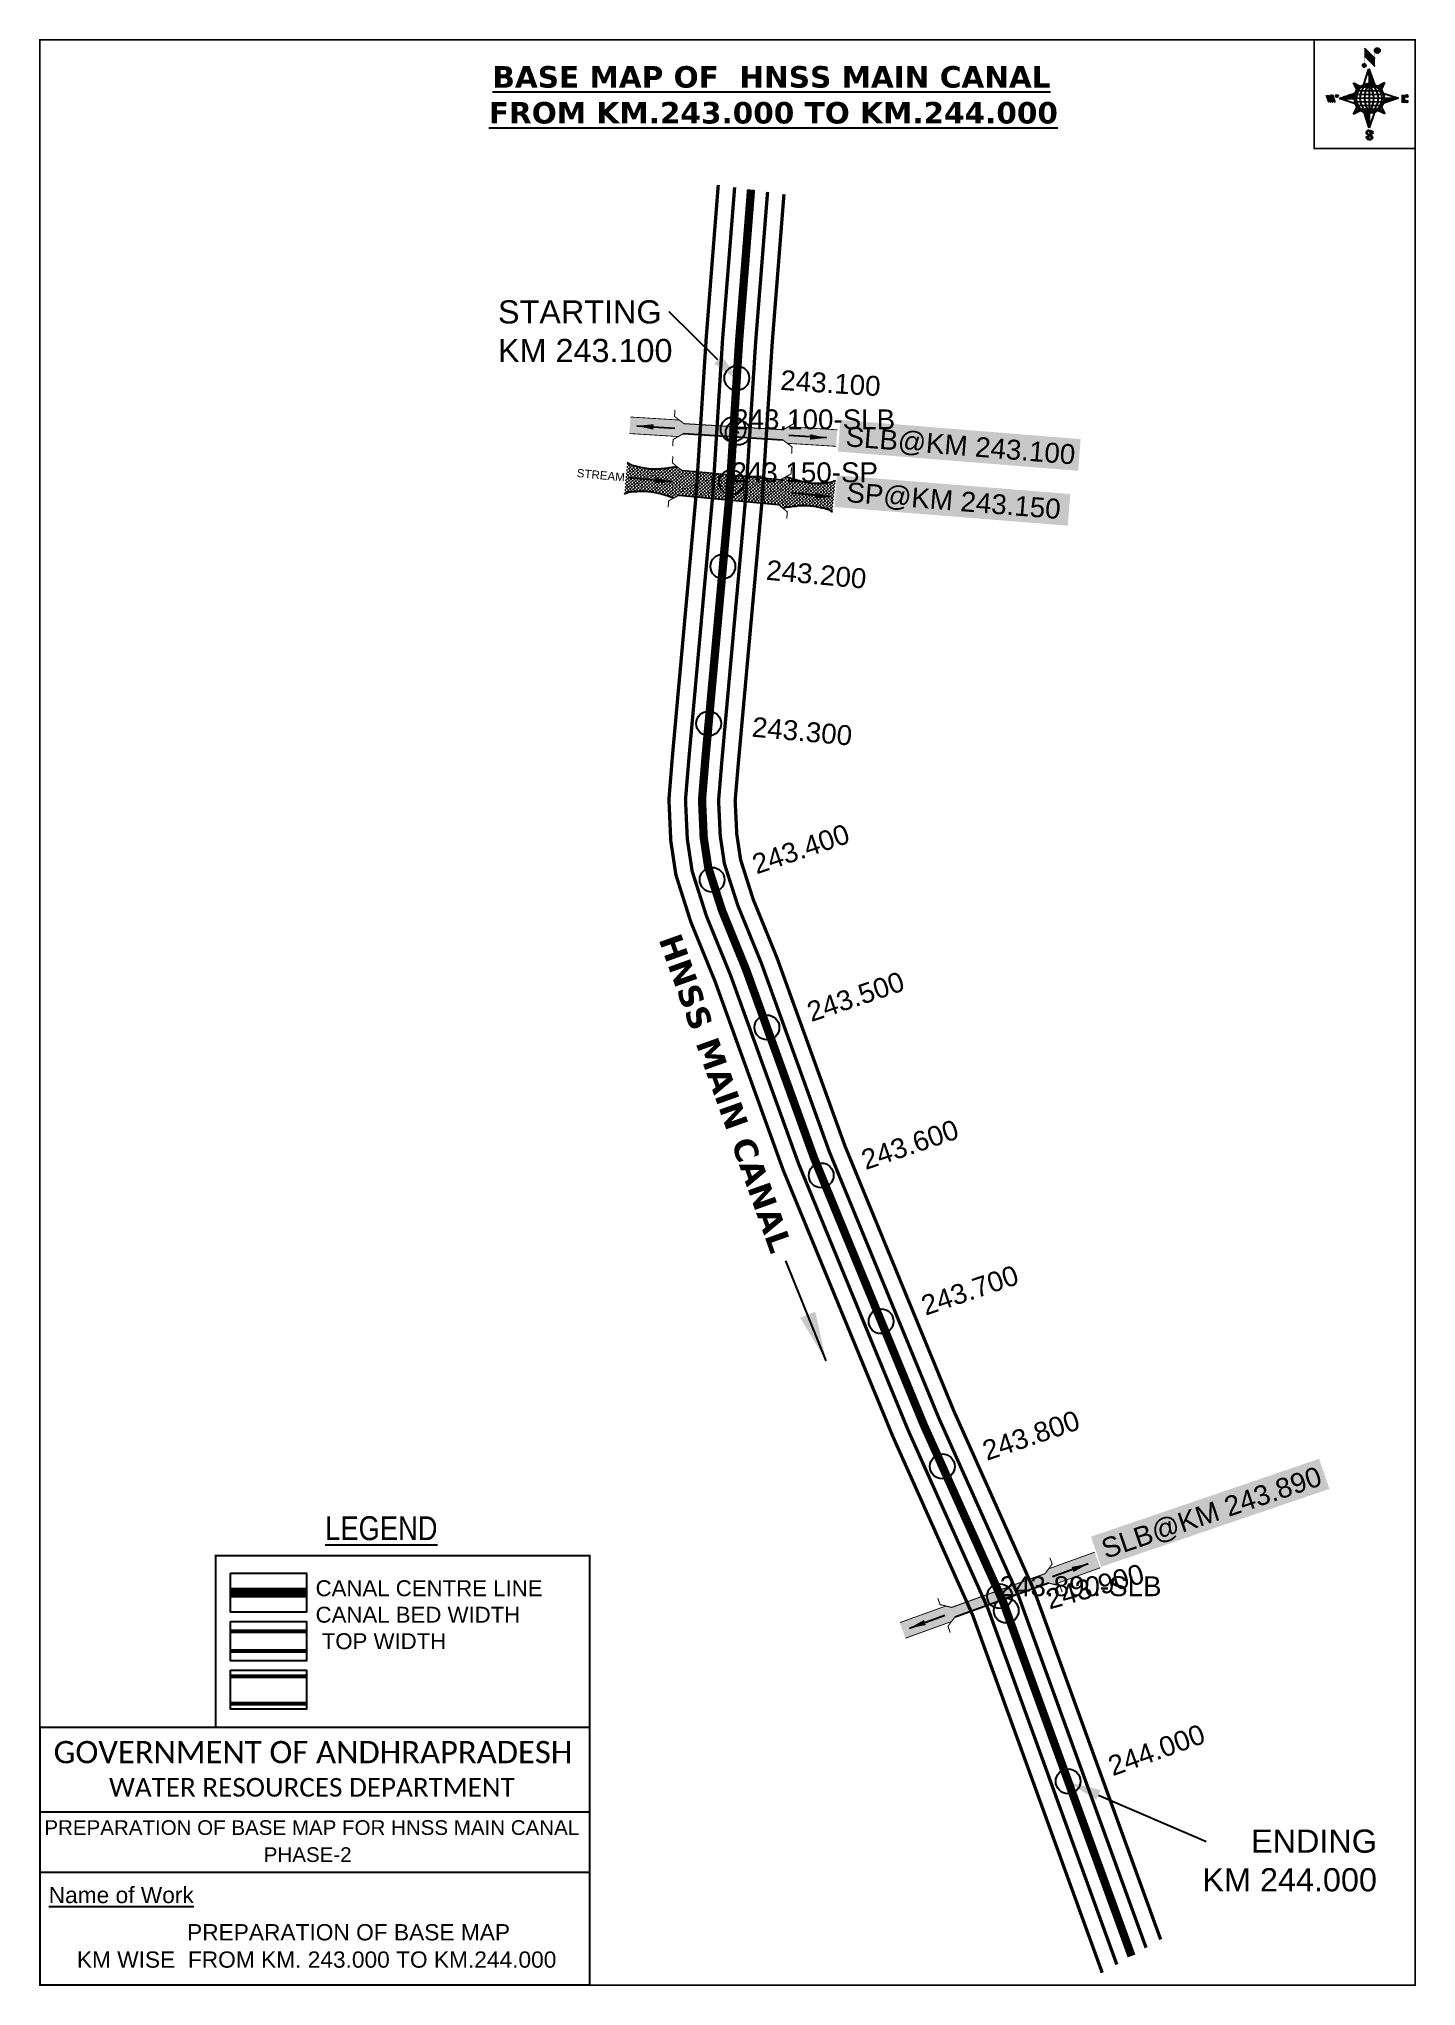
# Model space of a CAD drawing. Header units: inches. Extents: x 758665 to 759497, y 1620272 to 1621449.
import ezdxf
from ezdxf import colors
from ezdxf.entities.mleader import LeaderData, LeaderLine
from ezdxf.enums import TextEntityAlignment as Align
from ezdxf.math import Vec2, Vec3

# ---------------------------------------------------------------- set-up
doc = ezdxf.new("R2010")
doc.units = ezdxf.units.IN
doc.header["$LTSCALE"] = 15
doc.header["$MEASUREMENT"] = 0
doc.header["$PDMODE"] = 32
doc.header["$PDSIZE"] = 15
doc.linetypes.add('ACAD_ISO02W100', pattern=[15, 12, -3])
doc.linetypes.add('HIDDEN2', pattern=[0.1875, 0.125, -0.0625])
for name, color, linetype in [('AQUADUCT', 1, 'Continuous'), ('bord', 1, 'Continuous'), ('CANAL1', 7, 'Continuous'), ('CSMark', 72, 'Continuous'), ('DCBMS', 232, 'Continuous'), ('PAGE', 7, 'Continuous'), ('STRUCTURE', 5, 'Continuous'), ('TEXT', 6, 'Continuous')]:
    doc.layers.add(name, color=color, linetype=linetype)
doc.styles.add('ARIALN', font='ARIALN.TTF')
doc.styles.get("Standard").update_dxf_attribs({"font": 'arial.ttf'})
doc.dimstyles.get("Standard").update_dxf_attribs({"dimtxt": 20, "dimasz": 0.18, "dimexe": 0.18, "dimexo": 0.0625, "dimgap": 0.09, "dimtad": 0, "dimtih": 1, "dimtoh": 1, "dimdec": 4, "dimzin": 0, "dimdsep": 46, "dimtxsty": 'Standard', "dimcen": 0.09, "dimadec": 0, "dimazin": 0, "dimtfac": 1, "dimtdec": 4, "dimtofl": 0, "dimtmove": 0, "dimatfit": 3, "dimfxl": 1, "dimtolj": 1, "dimtzin": 0, "dimarcsym": 0})
pattern_1 = [(267.297113149, (-8720374.938, 50637915.138), (10.5367255337, -0.497431438), [])]
pattern_2 = [(357.297113149, (-8720374.938, 50637915.138), (0.497431438, 10.5367255337), [])]

# ---------------------------------------------------------------- blocks, each defined once
blk = doc.blocks.new('*X26')
at = {"color": 0, "linetype": 'Continuous'}
for p, q in [((6321.6, 240.5), (6322.3, 241.2)), ((6321.6, 240.3), (6322.3, 241)), ((6321.6, 240.1), (6322.3, 240.8)), ((6321.6, 239.9), (6322.4, 240.7)), ((6321.6, 239.8), (6322.4, 240.6)), ((6321.6, 239.6), (6322.5, 240.5)), ((6321.6, 239.4), (6322.5, 240.3)), ((6321.6, 239.2), (6322.6, 240.2)), ((6321.7, 239.1), (6322.6, 240.1)), ((6321.8, 240.8), (6322.4, 241.4)), ((6321.8, 239), (6322.7, 240)), ((6321.8, 239), (6322.8, 239.9)), ((6321.9, 238.9), (6322.9, 239.8)), ((6322, 238.8), (6323, 239.7)), ((6322.1, 241.3), (6322.4, 241.6)), ((6322.1, 238.7), (6323.1, 239.6)), ((6322.2, 238.6), (6323.1, 239.6)), ((6322.3, 238.5), (6323.2, 239.5)), ((6322.4, 238.5), (6323.3, 239.4)), ((6322.5, 238.4), (6323.4, 239.3)), ((6322.7, 238.4), (6323.6, 239.3)), ((6322.8, 238.3), (6323.7, 239.2)), ((6322.9, 238.3), (6323.8, 239.1)), ((6323.1, 238.2), (6323.9, 239.1)), ((6323.2, 238.2), (6324, 239)), ((6323.3, 238.2), (6324.2, 239)), ((6323.5, 238.1), (6324.3, 238.9)), ((6323.7, 238.1), (6324.4, 238.9)), ((6323.8, 238.1), (6324.6, 238.8)), ((6324.1, 238.2), (6324.7, 238.8)), ((6324.3, 238.3), (6324.9, 238.8)), ((6324.6, 238.3), (6325.1, 238.8)), ((6324.8, 238.4), (6325.2, 238.8)), ((6325.1, 238.5), (6325.4, 238.8)), ((6325.4, 238.6), (6325.6, 238.8))]:
    blk.add_line(p, q, dxfattribs=at)
blk = doc.blocks.new('*X25')
at = {"color": 0, "linetype": 'Continuous'}
for p, q in [((6324.4, 240.3), (6324.5, 240.4)), ((6324.6, 240.3), (6324.8, 240.5)), ((6324.7, 240.2), (6325, 240.5)), ((6324.8, 240.2), (6325.2, 240.6)), ((6325, 240.1), (6325.5, 240.6)), ((6325.1, 240.1), (6325.6, 240.6)), ((6325.2, 240), (6325.8, 240.6)), ((6325.3, 240), (6326, 240.6)), ((6325.4, 239.9), (6326.1, 240.6)), ((6325.5, 239.8), (6326.2, 240.5)), ((6325.6, 239.8), (6326.3, 240.5)), ((6325.7, 239.7), (6326.5, 240.4)), ((6325.9, 239.6), (6326.6, 240.3)), ((6326, 239.5), (6326.7, 240.3)), ((6326, 239.4), (6326.8, 240.2)), ((6326.1, 239.3), (6327, 240.2)), ((6326.2, 239.3), (6327.1, 240.1)), ((6326.3, 239.2), (6327.1, 240)), ((6326.4, 239.1), (6327.2, 239.9)), ((6326.5, 239), (6327.3, 239.8)), ((6326.5, 238.9), (6327.4, 239.7)), ((6326.6, 238.8), (6327.5, 239.6)), ((6326.7, 238.7), (6327.5, 239.5)), ((6326.8, 238.6), (6327.6, 239.4)), ((6326.8, 238.5), (6327.7, 239.3)), ((6326.8, 236.5), (6327.4, 237)), ((6326.9, 238.3), (6327.8, 239.2)), ((6326.9, 238.2), (6327.9, 239.1)), ((6326.9, 236.8), (6327.6, 237.4)), ((6327, 238.1), (6327.8, 239)), ((6327, 237.9), (6327.8, 238.8)), ((6327, 237.8), (6327.8, 238.6)), ((6327, 237.6), (6327.8, 238.4)), ((6327, 237.4), (6327.8, 238.2)), ((6327, 237.3), (6327.8, 238)), ((6327, 237.1), (6327.8, 237.9))]:
    blk.add_line(p, q, dxfattribs=at)
blk = doc.blocks.new('H')
at = {"layer": 'bord', "extrusion": (0.000427885, 0.004792, 0.999988)}
h = blk.add_hatch(dxfattribs=at)
h.set_pattern_fill('LINE', color=8, scale=84.387686, angle=-2.7029, style=0)
h.set_pattern_definition(pattern_2)
h.paths.add_polyline_path([(-492, 786, -0.090992), (-448, 775), (-486, 912)])
h = blk.add_hatch(dxfattribs=at)
h.set_pattern_fill('LINE', color=8, scale=84.387686, angle=-92.7029, style=0)
h.set_pattern_definition(pattern_1)
h.paths.add_polyline_path([(-625, 665, -0.090992), (-615, 710), (-751, 671)])
h = blk.add_hatch(dxfattribs=at)
h.set_pattern_fill('LINE', color=8, scale=84.387686, angle=-2.7029, style=0)
h.set_pattern_definition(pattern_2)
h.paths.add_polyline_path([(-504, 533, -0.090992), (-549, 543), (-510, 406)])
h = blk.add_hatch(dxfattribs=at)
h.set_pattern_fill('LINE', color=8, scale=84.387686, angle=-92.7029, style=0)
h.set_pattern_definition(pattern_1)
h.paths.add_polyline_path([(-246, 647), (-372, 653, -0.090992), (-382, 609)])
for p, q in [((-519, 1020, -1217), (-435, 927, -1216)), ((-516, 1087, -1217), (-432, 994, -1217)), ((-538, 774, -1216), (-487, 906, -1216)), ((-487, 906, -1216), (-493, 780, -1216)), ((-487, 906, -1216), (-448, 769, -1216)), ((-865, 701, -1215), (-847, 638, -1215)), ((-847, 700, -1215), (-829, 637, -1215)), ((-829, 699, -1215), (-811, 636, -1215)), ((-829, 699, -1215), (-811, 698, -1215)), ((-811, 698, -1215), (-794, 635, -1215)), ((-752, 665, -1215), (-615, 704, -1215)), ((-627, 794, -1216), (-567, 760, -1216)), ((-627, 794, -1216), (-584, 747, -1215)), ((-599, 731, -1215), (-627, 794, -1216)), ((-421, 753, -1216), (-359, 781, -1216)), ((-359, 781, -1216), (-405, 739, -1216)), ((-359, 781, -1216), (-392, 721, -1215)), ((-379, 693, -1215), (-246, 641, -1215)), ((-213, 669, -1215), (-217, 601, -1215)), ((-752, 665, -1215), (-625, 659, -1215)), ((-619, 614, -1215), (-752, 665, -1215)), ((-639, 526, -1214), (-606, 585, -1215)), ((-639, 526, -1214), (-593, 568, -1215)), ((-577, 553, -1215), (-639, 526, -1214)), ((-511, 400, -1214), (-549, 537, -1214)), ((-460, 533, -1215), (-511, 400, -1214)), ((-505, 527, -1214), (-511, 400, -1214)), ((-371, 513, -1214), (-431, 546, -1215)), ((-371, 513, -1214), (-414, 560, -1215)), ((-399, 576, -1215), (-371, 513, -1214)), ((-246, 641, -1215), (-383, 603, -1215)), ((-373, 647, -1215), (-246, 641, -1215)), ((-197, 600, -1215), (-194, 668, -1215))]:
    blk.add_line(p, q, dxfattribs=at)
at = {"layer": 'bord', "color": 8, "linetype": 'ByBlock', "extrusion": (0.000427885, 0.004792, 0.999988)}
for p, q in [((-375, 679, -1215), (-620, 691, -1215)), ((-386, 711, -1215), (-605, 722, -1215)), ((-411, 744, -1216), (-578, 752, -1216)), ((-493, 780, -1216), (-505, 527, -1214)), ((-373, 647, -1215), (-625, 659, -1215)), ((-378, 616, -1215), (-623, 628, -1215)), ((-392, 585, -1215), (-611, 595, -1215)), ((-420, 555, -1215), (-587, 562, -1215))]:
    blk.add_line(p, q, dxfattribs=at)
at = {"layer": 'bord', "extrusion": (0.000427885, 0.004792, 0.999988), "elevation": -1212}
for points, const_width in [([(-522, 960), (-516, 1093)], 1.61), ([(-434, 933), (-428, 1066)], 1.61), ([(-870, 707), (-846, 706)], 0.642), ([(-829, 643), (-821, 678)], 0.642), ([(-793, 641), (-782, 694)], 0.642), ([(-223, 676), (-174, 673)], 0.706), ([(-829, 643), (-855, 644)], 0.642), ([(-811, 642), (-784, 641)], 0.642), ([(-177, 605), (-226, 607)], 0.706), ([(-195, 645), (-185, 644)], 0.706)]:
    blk.add_lwpolyline(points, dxfattribs=dict(at, const_width=const_width))
for points, const_width in [([(-414, 1073, 1), (-398, 1058, 1)], 22.3), ([(-530, 950, 1), (-520, 939, 1)], 14.8), ([(-776, 697, 1), (-769, 690, 1)], 8.9), ([(-180, 618, 1), (-173, 611, 1)], 9.79), ([(-178, 667, 1), (-171, 660, 1)], 9.79), ([(-490, 362, 1), (-498, 369, 1)], 11.1), ([(-525, 322, 1), (-533, 329, 1)], 11.1)]:
    blk.add_lwpolyline(points, format="xyb", close=True, dxfattribs=dict(at, const_width=const_width))
for points in [[(-537, 317), (-531, 310), (-520, 307), (-505, 307), (-494, 310), (-486, 318), (-487, 326), (-491, 333), (-494, 336), (-503, 341), (-522, 347), (-530, 352), (-534, 355), (-537, 363), (-537, 373), (-530, 381), (-520, 384), (-504, 384), (-493, 380), (-487, 373)], [(-522, 348), (-526, 354), (-528, 361), (-528, 371), (-526, 375), (-521, 381), (-515, 384)], [(-505, 307), (-499, 312), (-497, 319), (-497, 327), (-501, 335), (-509, 343)]]:
    blk.add_lwpolyline(points, dxfattribs=at)
at = {"layer": 'bord', "extrusion": (0.000427885, 0.004792, 0.999988)}
for centre, radius in [((-406, 1065, -1212), 22.3), ((-525, 944, -1212), 14.8), ((-773, 694, -1212), 8.9), ((-498, 659, -1212), 127), ((-177, 615, -1212), 9.79), ((-174, 663, -1212), 9.79), ((-494, 365, -1212), 11.1), ((-529, 325, -1212), 11.1)]:
    blk.add_circle(centre, radius, dxfattribs=at)
at = {"layer": 'bord', "color": 8, "linetype": 'ByBlock', "extrusion": (0.000427885, 0.004792, 0.999988)}
for centre, radius, start, end in [((-482, 658, -1212), 128, 94.9254, 259.6691), ((-437, 656, -1212), 141, 113.2864, 241.308), ((-316, 651, -1212), 222, 142.5892, 212.0053), ((-560, 662, -1212), 141, 293.2864, 61.308), ((-681, 668, -1212), 222, 322.5892, 32.0053), ((-515, 660, -1212), 128, 274.9254, 79.6691)]:
    blk.add_arc(centre, radius, start, end, dxfattribs=at)
at = {"layer": 'bord', "extrusion": (0.000427885, 0.004792, 0.999988)}
for points in [[(-516, 1093, -1212), (-431, 1000, -1212), (-519, 1026, -1212), (-434, 933, -1212)], [(-864, 707, -1212), (-846, 706, -1212), (-846, 644, -1212), (-829, 643, -1212)], [(-829, 705, -1212), (-811, 704, -1212), (-811, 642, -1212), (-793, 641, -1212)], [(-193, 674, -1212), (-197, 606, -1212), (-213, 675, -1212), (-216, 607, -1212)]]:
    blk.add_solid(points, dxfattribs=at)
at = {"layer": 'bord', "extrusion": (0.000427885, 0.004792, 0.999988), "xscale": 7.977342409717546, "yscale": 7.977342408231451, "zscale": 7.977342408476333, "rotation": 138.0840426661453}
for name, p in [('*X25', (38301, -31929, -1212)), ('*X26', (38314, -31951, -1212))]:
    blk.add_blockref(name, p, dxfattribs=at)
blk = doc.blocks.new('SLB')
at = {"layer": 'STRUCTURE'}
h = blk.add_hatch(dxfattribs=at)
h.set_pattern_fill('DOTS', color=6, scale=20, angle=320.3722, style=0)
h.set_pattern_definition([(320.372247934, (-159.4327, -72.9564), (1.2786241598, 0.5641323054), [0, -1.25])])
h.paths.add_polyline_path([(769699.5, 1706871.1), (769699.5, 1706861.1), (769729.1, 1706861.1), (769732.1, 1706863.1), (769792.1, 1706863.1), (769795.1, 1706861.1), (769824.7, 1706861.1), (769824.7, 1706871.1), (769795.1, 1706871.1), (769792.1, 1706869.1), (769732.1, 1706869.1), (769729.1, 1706871.1)])
at = {"layer": 'STRUCTURE', "color": 6, "linetype": 'ACAD_ISO02W100', "ltscale": 0.5, "const_width": 0.5}
for points in [[(769699.5, 1706871.1), (769729.1, 1706871.1)], [(769795.1, 1706871.1), (769824.7, 1706871.1)], [(769699.5, 1706861.1), (769729.1, 1706861.1)], [(769795.1, 1706861.1), (769824.7, 1706861.1)]]:
    blk.add_lwpolyline(points, dxfattribs=at)
at = {"layer": 'STRUCTURE', "color": 6, "const_width": 0.628}
for points in [[(769726.1, 1706877.1), (769726.1, 1706873.1), (769732.1, 1706869.1), (769792.1, 1706869.1), (769798.1, 1706873.1), (769798.1, 1706877.1)], [(769726.1, 1706855.1), (769726.1, 1706859.1), (769732.1, 1706863.1), (769792.1, 1706863.1), (769798.1, 1706859.1), (769798.1, 1706855.1)]]:
    blk.add_lwpolyline(points, dxfattribs=at)
at = {"layer": 'STRUCTURE', "color": 6}
blk.add_lwpolyline([(769732.1, 1706863.1), (769792.1, 1706863.1)], dxfattribs=at)
blk.add_lwpolyline([(769732.1, 1706863.1), (769792.1, 1706863.1)], dxfattribs=at)
at = {"layer": 'STRUCTURE', "color": 0}
blk.add_circle((769762.1, 1706866.1), 1.24, dxfattribs=at)
for points in [[(769703.8, 1706866), (769726.7, 1706866)], [(769818.6, 1706865.8), (769795.7, 1706865.8)]]:
    blk.add_leader(points, dimstyle='Standard', override={"dimasz": 10, "dimgap": 0.09, "dimtad": 0}, dxfattribs=at)
blk = doc.blocks.new('SP')
at = {"layer": 'STRUCTURE'}
h = blk.add_hatch(dxfattribs=at)
h.set_pattern_fill('DASH', color=256, scale=8, style=0)
edge = h.paths.add_edge_path()
edge.add_spline(control_points=[(769825.7, 1706742.1), (769825.3, 1706741.8), (769823.8, 1706740.8), (769820.9, 1706740.3), (769817, 1706739.7), (769811.4, 1706738.9), (769804, 1706739.7), (769798.4, 1706741), (769795.6, 1706741.6)], knot_values=[0, 0, 0, 0, 1.613557, 5.24513, 8.624976, 13.470124, 22.190216, 30.746377, 30.746377, 30.746377, 30.746377], degree=3, periodic=0)
edge.add_line((769795.6, 1706741.6), (769792.6, 1706739.6))
edge.add_line((769792.6, 1706739.6), (769732.6, 1706739.6))
edge.add_line((769732.6, 1706739.6), (769729.6, 1706741.6))
edge.add_spline(control_points=[(769729.6, 1706741.6), (769726.9, 1706740.9), (769721.3, 1706739.5), (769713.9, 1706738.5), (769708.3, 1706739.1), (769704.4, 1706739.6), (769701.5, 1706740), (769700, 1706741), (769699.5, 1706741.3)], knot_values=[0, 0, 0, 0, 8.556161, 17.276253, 22.121402, 25.501247, 29.13282, 30.746377, 30.746377, 30.746377, 30.746377], degree=3, periodic=0)
edge.add_line((769699.5, 1706741.3), (769699.5, 1706722.1))
edge.add_spline(control_points=[(769699.5, 1706722.1), (769700, 1706722.4), (769701.4, 1706723.4), (769704.3, 1706724), (769708.2, 1706724.5), (769713.8, 1706725.3), (769721.2, 1706724.5), (769726.8, 1706723.3), (769729.6, 1706722.6)], knot_values=[0, 0, 0, 0, 1.613557, 5.24513, 8.624976, 13.470124, 22.190216, 30.746377, 30.746377, 30.746377, 30.746377], degree=3, periodic=0)
edge.add_line((769729.6, 1706722.6), (769732.6, 1706724.6))
edge.add_line((769732.6, 1706724.6), (769792.6, 1706724.6))
edge.add_line((769792.6, 1706724.6), (769795.6, 1706722.6))
edge.add_spline(control_points=[(769795.6, 1706722.6), (769798.4, 1706723.3), (769803.9, 1706724.8), (769811.3, 1706725.8), (769817, 1706725.1), (769820.9, 1706724.7), (769823.8, 1706724.2), (769825.2, 1706723.3), (769825.7, 1706723)], knot_values=[0, 0, 0, 0, 8.556161, 17.276253, 22.121402, 25.501247, 29.13282, 30.746377, 30.746377, 30.746377, 30.746377], degree=3, periodic=0)
edge.add_line((769825.7, 1706723), (769825.7, 1706742.1))
h.paths.add_polyline_path([(769764.2, 1706732.1, -1), (769761.1, 1706732.1, -1)], flags=0)
h.paths.add_polyline_path([(769761.1, 1706732.1, 1), (769764.2, 1706732.1, 1)], flags=16)
at = {"layer": 'STRUCTURE', "const_width": 0.628}
for points in [[(769726.6, 1706747.6), (769726.6, 1706743.6), (769732.6, 1706739.6), (769792.6, 1706739.6), (769798.6, 1706743.6), (769798.6, 1706747.6)], [(769726.6, 1706716.6), (769726.6, 1706720.6), (769732.6, 1706724.6), (769792.6, 1706724.6), (769798.6, 1706720.6), (769798.6, 1706716.6)]]:
    blk.add_lwpolyline(points, dxfattribs=at)
at = {"layer": 'STRUCTURE', "color": 3}
blk.add_lwpolyline([(769732.6, 1706724.6), (769792.6, 1706724.6)], dxfattribs=at)
blk.add_lwpolyline([(769732.6, 1706724.6), (769792.6, 1706724.6)], dxfattribs=at)
at = {"layer": 'STRUCTURE', "color": 0}
blk.add_circle((769762.6, 1706732.1), 1.55, dxfattribs=at)
at = {"layer": 'STRUCTURE'}
for points in [[(769699.5, 1706741.3), (769700.9, 1706740.5), (769704.4, 1706739.6), (769707.8, 1706739.2), (769712.6, 1706738.8), (769721.3, 1706739.7), (769729.6, 1706741.6)], [(769825.7, 1706742.1), (769824.3, 1706741.3), (769820.8, 1706740.3), (769817.5, 1706739.8), (769812.7, 1706739.2), (769804, 1706739.9), (769795.6, 1706741.6)], [(769699.5, 1706722.1), (769700.9, 1706723), (769704.4, 1706724), (769707.7, 1706724.5), (769712.5, 1706725), (769721.2, 1706724.4), (769729.6, 1706722.6)], [(769825.7, 1706723), (769824.3, 1706723.8), (769820.8, 1706724.7), (769817.4, 1706725.1), (769812.6, 1706725.5), (769803.9, 1706724.6), (769795.6, 1706722.6)]]:
    blk.add_spline(points, degree=3, dxfattribs=at)
at = {"layer": 'STRUCTURE', "color": 0}
blk.add_text('STREAM', height=5, dxfattribs=at).set_placement((769684.3, 1706732.1), align=Align.MIDDLE_CENTER)
for points in [[(769727.4, 1706732.1), (769700.8, 1706732.1)], [(769824.4, 1706732.1), (769800.5, 1706732.1)]]:
    blk.add_leader(points, dimstyle='Standard', override={"dimasz": 10, "dimgap": 0.09, "dimtad": 0}, dxfattribs=at)

msp = doc.modelspace()

# ---------------------------------------------------------------- linework, layer by layer
at = {"layer": 'CANAL1', "color": 200, "const_width": 2}
for points in [[(759075, 1621360.6), (759067.7, 1621267.9), (759061.7, 1621174.5), (759047.2, 1621014.3), (759045.2, 1620989.3), (759046.3, 1620964.4), (759049.4, 1620943.8), (759058.4, 1620915.4), (759073, 1620879.6), (759114.2, 1620765.5), (759180.6, 1620604.2), (759228.7, 1620496.6), (759307, 1620280.5)], [(759114.7, 1621355), (759107.6, 1621265.1), (759101.6, 1621171.4), (759087.1, 1621010.9), (759085.2, 1620988.6), (759086.2, 1620968.3), (759088.5, 1620952.9), (759096.1, 1620929), (759110.4, 1620893.9), (759151.6, 1620779.9), (759217.3, 1620620), (759265.8, 1620511.6), (759342.3, 1620300.6)]]:
    msp.add_lwpolyline(points, dxfattribs=at)
at = {"layer": 'CANAL1', "color": 5, "const_width": 2}
for points in [[(759084.9, 1621359.2), (759077.6, 1621267.2), (759071.7, 1621173.7), (759057.2, 1621013.4), (759055.2, 1620989.1), (759056.3, 1620965.4), (759059.2, 1620946.1), (759067.9, 1620918.8), (759082.4, 1620883.2), (759123.6, 1620769.1), (759189.8, 1620608.1), (759238, 1620500.4), (759315.8, 1620285.5)], [(759104.8, 1621356.4), (759097.6, 1621265.8), (759091.6, 1621172.2), (759077.1, 1621011.7), (759075.2, 1620988.7), (759076.2, 1620967.4), (759078.7, 1620950.6), (759086.7, 1620925.6), (759101.1, 1620890.3), (759142.2, 1620776.3), (759208.1, 1620616), (759256.5, 1620507.9), (759333.5, 1620295.6)]]:
    msp.add_lwpolyline(points, dxfattribs=at)
at = {"layer": 'CANAL1', "color": 1, "linetype": 'HIDDEN2', "ltscale": 8, "const_width": 5}
msp.add_lwpolyline([(759094.8, 1621357.8), (759087.6, 1621266.5), (759081.7, 1621172.9), (759077.8, 1621130.1), (759067.1, 1621012.6), (759065.2, 1620988.9), (759066.2, 1620966.4), (759068.9, 1620948.4), (759077.3, 1620922.2), (759091.7, 1620886.8), (759132.9, 1620772.7), (759198.9, 1620612.1), (759247.3, 1620504.1), (759249, 1620499.3), (759324.7, 1620290.6)], dxfattribs=at)
at = {"layer": 'CANAL1', "color": 1, "linetype": 'HIDDEN2', "ltscale": 100, "const_width": 6, "elevation": -0.4}
msp.add_lwpolyline([(758826.3, 1620510.1), (758780.2, 1620510.1)], dxfattribs=at)
at = {"layer": 'CANAL1', "color": 5, "const_width": 2.4, "elevation": -0.4}
for points in [[(758826.3, 1620486.8), (758780.2, 1620486.8)], [(758826.3, 1620474.8), (758780.2, 1620474.8)]]:
    msp.add_lwpolyline(points, dxfattribs=at)
at = {"layer": 'CANAL1', "color": 200, "const_width": 2.4, "elevation": -0.4}
for points in [[(758826.3, 1620459.6), (758780.2, 1620459.6)], [(758826.3, 1620443.1), (758780.2, 1620443.1)]]:
    msp.add_lwpolyline(points, dxfattribs=at)
at = {"layer": 'CSMark', "color": 3}
for p in [(759086.2, 1621243.9), (759077.8, 1621130.1), (759069.2, 1621035.2), (759071.3, 1620940.8), (759104.4, 1620851.6), (759137.2, 1620762.2), (759173.4, 1620674.1), (759210.4, 1620586.4), (759249, 1620499.3), (759286.4, 1620396.1)]:
    msp.add_point(p, dxfattribs=at)
at = {"layer": 'CSMark', "color": 2}
for p in [(759084, 1621213), (759083, 1621181), (759245, 1620508)]:
    msp.add_point(p, dxfattribs=at)
at = {"layer": 'CSMark'}
msp.add_point((759087, 1621211), dxfattribs=at)
at = {"layer": 'PAGE', "const_width": 1}
msp.add_lwpolyline([(759496.1, 1620273), (759496.1, 1621448.3), (758665.1, 1621448.3), (758665.1, 1620273), (759496.1, 1620273)], dxfattribs=at)
at = {"layer": 'PAGE'}
for points, const_width in [([(759496.1, 1621448.3), (759435, 1621448.3), (759435, 1621382.6), (759496.1, 1621382.6)], 1), ([(758771.4, 1620532.5), (758997.3, 1620532.5), (758997.3, 1620428.7), (758771.4, 1620428.7)], 1.2), ([(758665.1, 1620428.7), (758997.3, 1620428.7), (758997.3, 1620273), (758665.1, 1620273)], 1.2)]:
    msp.add_lwpolyline(points, close=True, dxfattribs=dict(at, const_width=const_width))
at = {"layer": 'PAGE', "elevation": -0.4}
for points in [[(758780.2, 1620521.8), (758826.3, 1620521.8), (758826.3, 1620498.3), (758780.2, 1620498.3)], [(758780.2, 1620492.6), (758826.3, 1620492.6), (758826.3, 1620469), (758780.2, 1620469)], [(758780.2, 1620463.3), (758826.3, 1620463.3), (758826.3, 1620439.8), (758780.2, 1620439.8)]]:
    msp.add_lwpolyline(points, close=True, dxfattribs=at)
at = {"layer": 'PAGE'}
for points in [[(758665.1, 1620377.7), (758997.3, 1620377.7)], [(758665.1, 1620341.3), (758997.3, 1620341.3)]]:
    msp.add_lwpolyline(points, dxfattribs=at)

# ---------------------------------------------------------------- block references
at = {"layer": 'AQUADUCT', "color": 1, "xscale": 0.0703495379661093, "yscale": 0.07034953800030053, "zscale": 0.07034953795990817, "rotation": 3.078330607406165}
msp.add_blockref('H', (759505.8, 1621368.9, 85.4), dxfattribs=at)
at = {"layer": 'STRUCTURE', "color": 0}
for name, p, rotation in [('SLB', (-114555.6, -34892.1), 356.4615467721904), ('SP', (-168042.6, -5447.1), 354.5943448873903), ('SLB', (615754.9, -246396.9), 19.87929942378997)]:
    msp.add_blockref(name, p, dxfattribs=dict(at, rotation=rotation))

# ---------------------------------------------------------------- texts
at = {"layer": 'CANAL1', "insert": (759051.7, 1620910.5), "char_height": 14, "width": 205.129, "attachment_point": 1, "rotation": 289.637}
msp.add_mtext('\\pi0.96322;{\\fVerdana|b1|i0|c0|p34;HNSS MAIN CANAL}', dxfattribs=at)
at = {"layer": 'CSMark', "color": 1}
for s, rotation, p in [('243.100', 356.3757, (759112.6, 1621242.8)), ('243.300', 354.8144, (759095.5, 1621033.3)), ('243.400', 18.8285, (759096.2, 1620949.7)), ('243.500', 18.8285, (759129.3, 1620860.5)), ('243.600', 18.8285, (759162.1, 1620771.1)), ('243.700', 18.8285, (759198.3, 1620683.1)), ('243.800', 18.8285, (759235.3, 1620595.4)), ('244.000', 19.9156, (759311.3, 1620404.8))]:
    msp.add_text(s, height=12, rotation=rotation, dxfattribs=at).set_placement(p, align=Align.MIDDLE_LEFT)
at = {"layer": 'CSMark', "color": 2}
for s, p in [('243.100-SLB', (759084, 1621213)), ('243.150-SP', (759083, 1621181)), ('243.890-SLB', (759245, 1620508))]:
    msp.add_text(s, height=12, dxfattribs=at).set_placement(p)
at = {"layer": 'CSMark', "color": 3}
for s, rotation, p in [('243.200', 354.8144, (759104.1, 1621128.1)), ('243.900', 15.7029, (759273.4, 1620505.7))]:
    msp.add_text(s, height=12, rotation=rotation, dxfattribs=at).set_placement(p, align=Align.MIDDLE_LEFT)
at = {"layer": 'PAGE', "extrusion": (0.000201441, 0.004807, 0.999988), "style": 'ARIALN'}
msp.add_text('%%ULEGEND', height=14.4, rotation=359.9999, dxfattribs=at).set_placement((758871.4, 1620529.6, 7942.6), align=Align.MIDDLE)
at = {"layer": 'PAGE', "extrusion": (0.000201441, 0.004807, 0.999988)}
for s, height, p in [('PREPARATION OF BASE MAP FOR HNSS MAIN CANAL', 8.878, (758667.8, 1620344.3, 7941.6)), ('%%UName of Work', 9.822, (758670.4, 1620303.1, 7940.3))]:
    msp.add_text(s, height=height, rotation=359.9999, dxfattribs=at).set_placement(p)
for s, height, p in [('PHASE-2', 8.88, (758826.9, 1620332.4, 7941.6)), ('PREPARATION OF BASE MAP', 9.822, (758851.6, 1620285.5, 7940.4)), ('KM WISE  FROM KM. 243.000 TO KM.244.000', 9.822, (758832.3, 1620269, 7940.4))]:
    msp.add_text(s, height=height, rotation=359.9999, dxfattribs=at).set_placement(p, align=Align.MIDDLE_CENTER)
at = {"layer": 'PAGE', "extrusion": (0.000201441, 0.004807, 0.999988), "attachment_point": 1, "text_direction": (1, -1e-06, -0.000201)}
for s, insert, char_height, width in [('CANAL CENTRE LINE CANAL BED WIDTH {\\H2.3717x; }\\P TOP WIDTH{\\H1.9152x; }', (758831.7, 1620517.6, -0.4), 9.6, 168.926), ('\\pi3.5885;{\\fCalibri|b0|i0|c0|p34;\\H1.3333x;GOVERNMENT OF ANDHRAPRADESH\\P\\pi37.073;\\H0.83998x;WATER RESOURCES DEPARTMENT}', (758669.8, 1620420.5, -1.3), 10.059, 321.276)]:
    msp.add_mtext(s, dxfattribs=dict(at, insert=insert, char_height=char_height, width=width))
at = {"layer": 'STRUCTURE', "color": 5, "char_height": 12, "attachment_point": 1, "bg_fill": 1, "box_fill_scale": 1.3, "bg_fill_color": 7, "bg_fill_true_color": 16777215, "bg_fill_transparency": 4390977}
for s, insert, width, rotation in [('\\pi0.43653;SLB@KM 243.100', (759152.1, 1621214.8), 138.423, 355.4222), ('\\pi3.0156;SP@KM 243.150', (759150, 1621181.3), 134.258, 355.4222), ('\\pi0.43653;SLB@KM 243.890', (759304.8, 1620541.7), 138.423, 18.8399)]:
    msp.add_mtext(s, dxfattribs=dict(at, insert=insert, width=width, rotation=rotation))
at = {"layer": 'TEXT', "color": 1, "insert": (758916.8, 1621432.4), "char_height": 13, "width": 379.826, "attachment_point": 1}
msp.add_mtext('\\pi21.755;{\\fVerdana|b1|i0|c0|p34;\\LBASE MAP OF  HNSS MAIN CANAL \\P\\pi19.564;FROM KM.243.000 TO KM.244.000}', dxfattribs=at)

# ---------------------------------------------------------------- leaders
at = {"layer": 'CANAL1'}
msp.add_leader([(759140.2, 1620650.2), (759115.9, 1620710.6)], dimstyle='Standard', override={"dimasz": 30, "dimgap": 0.09, "dimtad": 0}, dxfattribs=at)
at = {"layer": 'DCBMS', "color": 5}
ml = msp.add_multileader_mtext('Standard', dxfattribs=at)
ml.set_content('STARTING\\PKM 243.100', color=5)
ml.set_leader_properties()
ml.build(insert=Vec2(0, 0))
ml.multileader.update_dxf_attribs({"dogleg_length": 0.36, "arrow_head_size": 20})
ctx = ml.context
ctx.base_point, ctx.char_height, ctx.arrow_head_size, ctx.landing_gap_size, ctx.plane_origin = Vec3(758941.8, 1621283.8), 14, 20, 0.09, Vec3(759112.7, 1621356.5)
notes = []
notes.append((ctx, [(0, (1, 1, 0), (759045.5, 1621283.8), (-1, 0), 0.36, [(0, [(759089.1, 1621240.9)], 0, [])])]))
ctx.mtext.insert, ctx.mtext.flow_direction = Vec3(758941.9, 1621290.9), 5
for ctx, leaders in notes:
    for number, flags, end, landing, length, lines in leaders:
        leader = LeaderData()
        leader.index, (leader.has_last_leader_line, leader.has_dogleg_vector, leader.attachment_direction) = number, flags
        leader.last_leader_point, leader.dogleg_vector, leader.dogleg_length = Vec3(end), Vec3(landing), length
        for number, points, colour, breaks in lines:
            line = LeaderLine()
            line.index, line.vertices, line.color, line.breaks = number, Vec3.list(points), colors.encode_raw_color(colour), breaks
            leader.lines.append(line)
        ctx.leaders.append(leader)

# ---------------------------------------------------------------- next in the draw order: leaders
ml = msp.add_multileader_mtext('Standard', dxfattribs=at)
ml.set_content('ENDING \\PKM 244.000', color=5)
ml.set_leader_properties()
ml.build(insert=Vec2(0, 0))
ml.multileader.update_dxf_attribs({"dogleg_length": 0.36, "arrow_head_size": 20})
ctx = ml.context
ctx.base_point, ctx.char_height, ctx.arrow_head_size, ctx.landing_gap_size, ctx.plane_origin = Vec3(759369.8, 1620359.9), 14, 20, 0.09, Vec3(759513.5, 1620572.3)
ctx.text_align_type = 2
notes = []
notes.append((ctx, [(1, (1, 1, 0), (759369.4, 1620359.9), (1, 0), 0.36, [(0, [(759286.3, 1620395.8)], 0, [])])]))
ctx.mtext.insert, ctx.mtext.width, ctx.mtext.alignment, ctx.mtext.flow_direction = Vec3(759473, 1620367), 109.049, 3, 5
ctx.mtext.has_bg_fill, ctx.mtext.bg_color, ctx.mtext.bg_scale_factor, ctx.mtext.bg_transparency, ctx.mtext.use_window_bg_color = 1, -1027028792, 1.5, 0, 1
for ctx, leaders in notes:
    for number, flags, end, landing, length, lines in leaders:
        leader = LeaderData()
        leader.index, (leader.has_last_leader_line, leader.has_dogleg_vector, leader.attachment_direction) = number, flags
        leader.last_leader_point, leader.dogleg_vector, leader.dogleg_length = Vec3(end), Vec3(landing), length
        for number, points, colour, breaks in lines:
            line = LeaderLine()
            line.index, line.vertices, line.color, line.breaks = number, Vec3.list(points), colors.encode_raw_color(colour), breaks
            leader.lines.append(line)
        ctx.leaders.append(leader)

doc.saveas('drawing.dxf')
